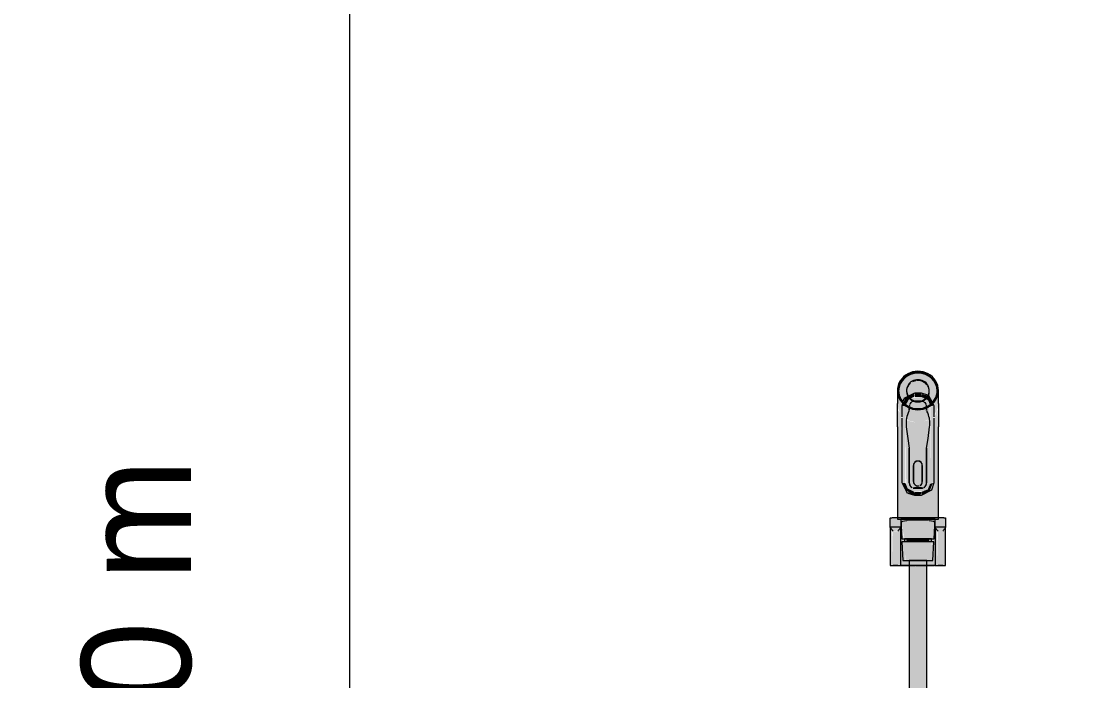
# Model space of a CAD drawing. Header units: metres. Extents: x 147 to 427, y -16 to 162.
# Drawn here: x 397.335 to 398.057, y 0.589 to 1.041 of the extents above; entities that cross this region are included whole.
import ezdxf

# ---------------------------------------------------------------- set-up
doc = ezdxf.new("R2010")
doc.units = ezdxf.units.M
for name, color, linetype, lineweight in [('A-ANNO-DIMS', 7, 'Continuous', 5), ('A-ANNO-DIMS-50', 7, 'Continuous', 5), ('P-SANR-FIXT', 7, 'Continuous', 5)]:
    doc.layers.add(name, color=color, linetype=linetype, lineweight=lineweight)
doc.styles.add('Century Gothic_1', font='GOTHIC.TTF', dxfattribs={"height": 0.075})
doc.dimstyles.new('Setores_1_5', dxfattribs={"dimscale": 0.3048, "dimtxt": 0.078313, "dimasz": 0.520833, "dimexe": 0.393701, "dimexo": 0.246063, "dimgap": 0.287073, "dimtad": 1, "dimrnd": 0.01, "dimzin": 0, "dimdsep": 46, "dimtxsty": 'Century Gothic_1', "dimblk1": 'OBLIQUE', "dimblk2": 'OBLIQUE', "dimsah": 1, "dimcen": 0.09, "dimazin": 0, "dimtfac": 1, "dimtdec": 4, "dimtix": 1, "dimtmove": 0, "dimatfit": 3, "dimfxl": 1, "dimtvp": 1, "dimtolj": 1, "dimtzin": 0, "dimarcsym": 2})

# ---------------------------------------------------------------- blocks, each defined once
blk = doc.blocks.new('UT_Ducha higiênica - UT_Ducha higiênica-3627536-HH')
at = {"layer": 'P-SANR-FIXT', "true_color": 0xf0f1f7, "transparency": 33554598}
h = blk.add_hatch(color=7, dxfattribs=at)
h.paths.add_polyline_path([(-155.23735, 0.77477), (-155.23194, 0.77591), (-155.23476, 0.7753), (-155.23937, 0.77523), (-155.24198, 0.77587), (-155.23854, 0.77492)])
h.paths.add_polyline_path([(-155.24766, 0.77913), (-155.24768, 0.77981), (-155.24947, 0.7827), (-155.2502, 0.78471), (-155.25039, 0.78931), (-155.24947, 0.79264), (-155.24773, 0.79547), (-155.24516, 0.79783), (-155.24209, 0.79943), (-155.23865, 0.8002), (-155.23533, 0.80011), (-155.23233, 0.79932), (-155.22901, 0.79745), (-155.2266, 0.79502), (-155.22552, 0.7933), (-155.22428, 0.78915), (-155.22419, 0.78688), (-155.22522, 0.7827), (-155.22335, 0.78793), (-155.22465, 0.7932), (-155.22589, 0.79532), (-155.22877, 0.79818), (-155.23194, 0.79994), (-155.23533, 0.80083), (-155.23939, 0.80083), (-155.24287, 0.79989), (-155.24592, 0.79818), (-155.24808, 0.79621), (-155.25013, 0.79301), (-155.25115, 0.78931), (-155.25128, 0.78741), (-155.25013, 0.78284), (-155.24833, 0.77995), (-155.24768, 0.77915)])
h.paths.add_polyline_path([(-155.24413, 0.7843), (-155.23865, 0.78599), (-155.23344, 0.78542), (-155.23058, 0.78476), (-155.2296, 0.78746), (-155.2298, 0.78886), (-155.2312, 0.79184), (-155.23344, 0.79377), (-155.23735, 0.79475), (-155.24125, 0.79377), (-155.24411, 0.79108), (-155.24511, 0.78776), (-155.24424, 0.78471)])
h = blk.add_hatch(color=7, dxfattribs=at)
h.paths.add_polyline_path([(-155.23735, 0.77549), (-155.23182, 0.77673), (-155.23147, 0.77731), (-155.23194, 0.77903), (-155.23373, 0.78051), (-155.23493, 0.78048), (-155.23735, 0.78007), (-155.2415, 0.78029), (-155.24293, 0.77862), (-155.24322, 0.77687), (-155.23864, 0.77565), (-155.23755, 0.77551)])
h.paths.add_polyline_path([(-155.24735, 0.77992), (-155.24516, 0.7839), (-155.24454, 0.78471), (-155.24516, 0.78741), (-155.24411, 0.7916), (-155.24069, 0.7945), (-155.23865, 0.79502), (-155.23392, 0.79447), (-155.23238, 0.79329), (-155.23031, 0.79063), (-155.22954, 0.78741), (-155.22954, 0.7839), (-155.22858, 0.78301), (-155.22702, 0.78032), (-155.22522, 0.78321), (-155.22456, 0.78471), (-155.22438, 0.78931), (-155.22499, 0.7916), (-155.22702, 0.79502), (-155.22941, 0.79723), (-155.23205, 0.7987), (-155.23533, 0.7996), (-155.23937, 0.7996), (-155.24287, 0.79861), (-155.24529, 0.79723), (-155.2481, 0.7945), (-155.24947, 0.79213), (-155.25032, 0.78931), (-155.25051, 0.78741), (-155.24947, 0.78321), (-155.24768, 0.78032)])
h = blk.add_hatch(color=7, dxfattribs=at)
h.paths.add_polyline_path([(-155.23735, 0.77498), (-155.23199, 0.77615), (-155.23427, 0.77587), (-155.23937, 0.77574), (-155.24287, 0.77673), (-155.23833, 0.7751)])
h.paths.add_polyline_path([(-155.24749, 0.77957), (-155.24768, 0.78032), (-155.24947, 0.78321), (-155.25013, 0.78471), (-155.2493, 0.78231), (-155.24768, 0.77981)])
h.paths.add_polyline_path([(-155.22721, 0.77957), (-155.22522, 0.7827), (-155.22446, 0.78495), (-155.22522, 0.78321), (-155.22702, 0.78032), (-155.22735, 0.77992)])
h.paths.add_polyline_path([(-155.24511, 0.78776), (-155.24411, 0.79108), (-155.24119, 0.7938), (-155.23735, 0.79475), (-155.23344, 0.79377), (-155.23058, 0.79108), (-155.23182, 0.79276), (-155.23465, 0.79475), (-155.23533, 0.79502), (-155.24077, 0.79447), (-155.24231, 0.79329), (-155.24461, 0.79048), (-155.24516, 0.78793)])
for points in [[(-155.22799, 0.79621), (-155.22799, 0.79672), (-155.23261, 0.79943), (-155.23533, 0.80011), (-155.2396, 0.80008), (-155.24287, 0.79912), (-155.24516, 0.79783), (-155.24371, 0.79828), (-155.23865, 0.79969), (-155.23533, 0.7996), (-155.23205, 0.7987), (-155.22941, 0.79723), (-155.2283, 0.79643)], [(-155.24281, 0.78218), (-155.24241, 0.78266), (-155.24352, 0.78301), (-155.24287, 0.78222)], [(-155.2403, 0.78068), (-155.23533, 0.78075), (-155.2332, 0.78123), (-155.23277, 0.78222), (-155.23547, 0.78083), (-155.24077, 0.78138), (-155.24048, 0.78075)], [(-155.23533, 0.78343), (-155.23493, 0.78343), (-155.23533, 0.78599), (-155.23977, 0.78569), (-155.23937, 0.78343), (-155.23647, 0.78343)], [(-155.23189, 0.78218), (-155.23058, 0.78374), (-155.23121, 0.78374), (-155.23194, 0.7822)], [(-155.24591, 0.72468), (-155.24591, 0.77731), (-155.24841, 0.77734), (-155.24803, 0.72477), (-155.24656, 0.72468)], [(-155.24568, 0.77788), (-155.246, 0.77862), (-155.24591, 0.77805)], [(-155.22902, 0.77788), (-155.22721, 0.77957), (-155.22774, 0.77943), (-155.22905, 0.77796)], [(-155.22878, 0.72468), (-155.22628, 0.72488), (-155.22662, 0.77742), (-155.22878, 0.77664), (-155.22878, 0.72468)], [(-155.23889, 0.7165), (-155.23493, 0.71685), (-155.23493, 0.71856), (-155.23977, 0.71856), (-155.23977, 0.7165)], [(-155.23865, 0.7), (-155.22335, 0.70048), (-155.22383, 0.70094), (-155.25135, 0.70048), (-155.25087, 0.7), (-155.23997, 0.7)], [(-155.2563, 0.66817), (-155.2543, 0.66817), (-155.25482, 0.6923), (-155.2563, 0.69391), (-155.2563, 0.69092)], [(-155.25112, 0.66817), (-155.24912, 0.66817), (-155.24967, 0.69351), (-155.25112, 0.69092)], [(-155.24912, 0.66817), (-155.24335, 0.66817), (-155.2434, 0.67161), (-155.24626, 0.67161), (-155.24626, 0.68434), (-155.24534, 0.68434), (-155.24567, 0.68639), (-155.24695, 0.6865), (-155.24912, 0.69738), (-155.24912, 0.68639)], [(-155.22592, 0.69783), (-155.22587, 0.7), (-155.24905, 0.69953), (-155.24872, 0.69786), (-155.24567, 0.69872), (-155.23865, 0.69927), (-155.23001, 0.69888), (-155.22598, 0.69786)], [(-155.22558, 0.66817), (-155.226, 0.69738), (-155.22814, 0.68639), (-155.22936, 0.68639), (-155.22902, 0.68434), (-155.22786, 0.68434), (-155.22892, 0.67161), (-155.23135, 0.67161), (-155.23135, 0.66817), (-155.22587, 0.66817)], [(-155.22558, 0.66817), (-155.22358, 0.66817), (-155.22409, 0.6923), (-155.22558, 0.69391), (-155.22558, 0.69092)], [(-155.22039, 0.66817), (-155.21839, 0.66817), (-155.21895, 0.69351), (-155.22039, 0.69092)], [(-155.25112, 0.66817), (-155.25112, 0.69166), (-155.2543, 0.69166), (-155.2543, 0.66817)], [(-155.24159, 0.68434), (-155.23735, 0.68434), (-155.23737, 0.68639), (-155.24534, 0.68639), (-155.24515, 0.68434), (-155.24243, 0.68434)], [(-155.23247, 0.68434), (-155.22936, 0.68434), (-155.22961, 0.68639), (-155.23735, 0.68639), (-155.23735, 0.68434), (-155.23311, 0.68434)], [(-155.22039, 0.66817), (-155.22039, 0.69166), (-155.22358, 0.69166), (-155.22358, 0.66817)]]:
    blk.add_hatch(color=7, dxfattribs=at).paths.add_polyline_path(points)
h = blk.add_hatch(color=7, dxfattribs=at)
h.paths.add_polyline_path([(-155.23735, 0.76592), (-155.23735, 0.77477), (-155.24144, 0.7754), (-155.24322, 0.7761), (-155.2434, 0.77367), (-155.24518, 0.76827), (-155.24322, 0.76724), (-155.23865, 0.76608)])
h.paths.add_polyline_path([(-155.24841, 0.7712), (-155.24787, 0.77862), (-155.24808, 0.77964), (-155.25013, 0.78284), (-155.2509, 0.78471), (-155.25135, 0.78419), (-155.2508, 0.77551), (-155.24912, 0.77207)])
h = blk.add_hatch(color=7, dxfattribs=at)
h.paths.add_polyline_path([(-155.24591, 0.77731), (-155.24608, 0.77817), (-155.24768, 0.77909), (-155.24808, 0.77742), (-155.24656, 0.77732)])
h.paths.add_polyline_path([(-155.24551, 0.77827), (-155.24345, 0.78192), (-155.24294, 0.7823), (-155.2449, 0.784), (-155.24612, 0.78301), (-155.24706, 0.77956), (-155.24587, 0.77853)])
h.paths.add_polyline_path([(-155.24218, 0.78244), (-155.23977, 0.7837), (-155.24008, 0.78587), (-155.24373, 0.7839), (-155.24237, 0.78262)])
h = blk.add_hatch(color=7, dxfattribs=at)
h.paths.add_polyline_path([(-155.23977, 0.71856), (-155.23357, 0.71911), (-155.23035, 0.72091), (-155.22878, 0.72483), (-155.22936, 0.77763), (-155.23147, 0.7754), (-155.2313, 0.77367), (-155.22948, 0.76737), (-155.22975, 0.76009), (-155.23147, 0.74479), (-155.23194, 0.72296), (-155.23384, 0.72143), (-155.23493, 0.72124), (-155.2415, 0.7217), (-155.24276, 0.72296), (-155.24322, 0.72468), (-155.24349, 0.75006), (-155.24529, 0.76478), (-155.24488, 0.76969), (-155.24322, 0.7754), (-155.24368, 0.77653), (-155.24591, 0.77731), (-155.24534, 0.7233), (-155.24411, 0.72035), (-155.23997, 0.71864)])
h.paths.add_polyline_path([(-155.23147, 0.77687), (-155.22918, 0.77827), (-155.23073, 0.7817), (-155.23194, 0.78214), (-155.23344, 0.78039), (-155.23248, 0.77974), (-155.23156, 0.778), (-155.23147, 0.77716)])
h.paths.add_polyline_path([(-155.24322, 0.77687), (-155.24276, 0.77903), (-155.24097, 0.78051), (-155.24077, 0.78087), (-155.24411, 0.78164), (-155.24534, 0.77815), (-155.24371, 0.77706)])
h.paths.add_polyline_path([(-155.23865, 0.78083), (-155.23428, 0.7814), (-155.23243, 0.7824), (-155.23533, 0.78343), (-155.2408, 0.78301), (-155.24195, 0.78222), (-155.23994, 0.78106), (-155.23922, 0.78083)])
h = blk.add_hatch(color=7, dxfattribs=at)
h.paths.add_polyline_path([(-155.23735, 0.76592), (-155.23373, 0.76636), (-155.22951, 0.76861), (-155.22982, 0.76969), (-155.23147, 0.7754), (-155.23194, 0.77591), (-155.23568, 0.77498), (-155.23735, 0.77477), (-155.23735, 0.76625)])
h.paths.add_polyline_path([(-155.22628, 0.7712), (-155.2247, 0.77369), (-155.2237, 0.77653), (-155.22335, 0.78135), (-155.22383, 0.78452), (-155.22637, 0.77995), (-155.22683, 0.77862), (-155.22628, 0.77653), (-155.22628, 0.77249)])
h = blk.add_hatch(color=7, dxfattribs=at)
h.paths.add_polyline_path([(-155.22878, 0.77731), (-155.22639, 0.77752), (-155.22761, 0.77908), (-155.22879, 0.77732)])
h.paths.add_polyline_path([(-155.22918, 0.77827), (-155.22745, 0.78017), (-155.22954, 0.7839), (-155.23061, 0.78371), (-155.23169, 0.7821), (-155.23034, 0.78106), (-155.22928, 0.7785)])
h.paths.add_polyline_path([(-155.23243, 0.7824), (-155.23129, 0.78361), (-155.23081, 0.78439), (-155.23493, 0.78569), (-155.23493, 0.78343), (-155.23323, 0.78273)])
h = blk.add_hatch(color=7, dxfattribs=at)
h.paths.add_polyline_path([(-155.25133, 0.7631), (-155.24841, 0.7631), (-155.24883, 0.7717), (-155.24976, 0.77316), (-155.25071, 0.77401), (-155.25131, 0.77475), (-155.25131, 0.76625)])
h.paths.add_polyline_path([(-155.23735, 0.7631), (-155.23735, 0.76592), (-155.24125, 0.76647), (-155.24521, 0.76768), (-155.24518, 0.7631), (-155.23865, 0.7631)])
h = blk.add_hatch(color=7, dxfattribs=at)
h.paths.add_polyline_path([(-155.23147, 0.77635), (-155.22902, 0.77788), (-155.22928, 0.7782), (-155.23147, 0.77653)])
h.paths.add_polyline_path([(-155.24322, 0.77635), (-155.24371, 0.77706), (-155.24368, 0.77653)])
h = blk.add_hatch(color=7, dxfattribs=at)
h.paths.add_polyline_path([(-155.22337, 0.7631), (-155.2239, 0.77391), (-155.22418, 0.77487), (-155.22628, 0.76903), (-155.22587, 0.7631), (-155.2234, 0.7631)])
h.paths.add_polyline_path([(-155.23384, 0.7631), (-155.22935, 0.7631), (-155.22952, 0.76827), (-155.23123, 0.76734), (-155.23461, 0.76625), (-155.23735, 0.76592), (-155.23735, 0.7631), (-155.23458, 0.7631)])
h = blk.add_hatch(color=7, dxfattribs=at)
h.paths.add_polyline_path([(-155.24102, 0.70094), (-155.23735, 0.70094), (-155.23735, 0.7165), (-155.24097, 0.71706), (-155.246, 0.71913), (-155.24841, 0.72488), (-155.24883, 0.7631), (-155.25133, 0.7631), (-155.25087, 0.70094), (-155.24246, 0.70094)])
h.paths.add_polyline_path([(-155.23977, 0.72124), (-155.23735, 0.72124), (-155.23735, 0.7631), (-155.24534, 0.7631), (-155.24322, 0.74479), (-155.24276, 0.72296), (-155.24086, 0.72143), (-155.23997, 0.72126)])
h = blk.add_hatch(color=7, dxfattribs=at)
h.paths.add_polyline_path([(-155.22637, 0.72483), (-155.22667, 0.72466), (-155.22639, 0.72478)])
h.paths.add_polyline_path([(-155.22382, 0.70094), (-155.22335, 0.70142), (-155.22383, 0.7631), (-155.22628, 0.7631), (-155.22669, 0.72403), (-155.22957, 0.71852), (-155.23493, 0.7165), (-155.23735, 0.7165), (-155.2373, 0.70094), (-155.22383, 0.70094)])
h.paths.add_polyline_path([(-155.23493, 0.72124), (-155.2332, 0.7217), (-155.23194, 0.72296), (-155.23147, 0.72468), (-155.23121, 0.75006), (-155.22952, 0.7631), (-155.23735, 0.7631), (-155.23735, 0.72124), (-155.23617, 0.72124)])
h = blk.add_hatch(color=7, dxfattribs=at)
h.paths.add_polyline_path([(-155.23977, 0.7163), (-155.24567, 0.71961), (-155.24429, 0.71817), (-155.23997, 0.71638)])
h.paths.add_polyline_path([(-155.23977, 0.7165), (-155.23997, 0.71864), (-155.24435, 0.72091), (-155.24591, 0.72468), (-155.24802, 0.72466), (-155.24469, 0.71878), (-155.23997, 0.71659)])
h = blk.add_hatch(color=7, dxfattribs=at)
h.paths.add_polyline_path([(-155.22928, 0.71911), (-155.22702, 0.72474), (-155.22902, 0.7241), (-155.23058, 0.72035), (-155.23493, 0.71856), (-155.23473, 0.71659), (-155.22935, 0.71908)])
h.paths.add_polyline_path([(-155.23493, 0.7163), (-155.22852, 0.71958), (-155.22928, 0.71911), (-155.23473, 0.7164)])
h = blk.add_hatch(color=7, dxfattribs=at)
h.paths.add_polyline_path([(-155.24923, 0.69464), (-155.24912, 0.69464), (-155.24947, 0.7), (-155.25135, 0.70048), (-155.25135, 0.70094), (-155.2563, 0.70061), (-155.2563, 0.69464), (-155.24947, 0.69464)])
h.paths.add_polyline_path([(-155.22533, 0.69464), (-155.21839, 0.69464), (-155.21839, 0.70061), (-155.22335, 0.70094), (-155.22383, 0.7), (-155.22565, 0.69953), (-155.22558, 0.69738), (-155.22547, 0.69464)])
h = blk.add_hatch(color=7, dxfattribs=at)
h.paths.add_polyline_path([(-155.2543, 0.69166), (-155.25071, 0.69217), (-155.24947, 0.69453), (-155.25623, 0.69426), (-155.25469, 0.69214)])
h.paths.add_polyline_path([(-155.22039, 0.69166), (-155.21867, 0.69453), (-155.22534, 0.69398), (-155.22358, 0.69166)])
h = blk.add_hatch(color=7, dxfattribs=at)
h.paths.add_polyline_path([(-155.2404, 0.66817), (-155.23735, 0.66817), (-155.23736, 0.68434), (-155.24684, 0.68434), (-155.24577, 0.67161), (-155.24335, 0.67161), (-155.24311, 0.66817), (-155.24135, 0.66817)])
h.paths.add_polyline_path([(-155.24014, 0.68639), (-155.23735, 0.68639), (-155.23739, 0.6993), (-155.24655, 0.69858), (-155.24872, 0.69751), (-155.24655, 0.68639), (-155.24035, 0.68639)])
h = blk.add_hatch(color=7, dxfattribs=at)
h.paths.add_polyline_path([(-155.23155, 0.66817), (-155.23135, 0.66817), (-155.2313, 0.67161), (-155.22844, 0.67161), (-155.22814, 0.68434), (-155.23735, 0.68434), (-155.23734, 0.66817), (-155.23155, 0.66817)])
h.paths.add_polyline_path([(-155.23148, 0.68639), (-155.22775, 0.6865), (-155.22598, 0.69786), (-155.22902, 0.69872), (-155.23473, 0.69925), (-155.23735, 0.69894), (-155.23735, 0.68639), (-155.23155, 0.68639)])
at = {"layer": 'P-SANR-FIXT', "true_color": 0xf4f4f4, "transparency": 33554598}
h = blk.add_hatch(color=7, dxfattribs=at)
h.paths.add_polyline_path([(-155.24335, 0.1), (-155.23135, 0.1), (-155.2319, 0.1875), (-155.24335, 0.1875), (-155.24335, 0.12592)])
h.paths.add_polyline_path([(-155.23506, 0.2125), (-155.23135, 0.2125), (-155.23185, 0.66817), (-155.24335, 0.66817), (-155.243, 0.2125), (-155.23521, 0.2125)])
at = {"layer": 'P-SANR-FIXT'}
for p, q in [((-155.25135, 0.78793), (-155.25135, 0.77907)), ((-155.24516, 0.78793), (-155.24516, 0.78741)), ((-155.22954, 0.78741), (-155.22954, 0.78793)), ((-155.22335, 0.77907), (-155.22335, 0.78793)), ((-155.23977, 0.78075), (-155.23493, 0.78075)), ((-155.25135, 0.7631), (-155.25135, 0.7)), ((-155.22335, 0.7), (-155.22335, 0.7631)), ((-155.2563, 0.69464), (-155.2563, 0.70061)), ((-155.2543, 0.70094), (-155.25135, 0.70094)), ((-155.22335, 0.70094), (-155.22039, 0.70094)), ((-155.21839, 0.70061), (-155.21839, 0.69464)), ((-155.2563, 0.69464), (-155.2563, 0.69459)), ((-155.2563, 0.69464), (-155.24912, 0.69464)), ((-155.2563, 0.69453), (-155.2563, 0.66817)), ((-155.25135, 0.7), (-155.23735, 0.7)), ((-155.24912, 0.7), (-155.24841, 0.68639)), ((-155.24883, 0.69781), (-155.24912, 0.69738)), ((-155.24912, 0.69738), (-155.24912, 0.69464)), ((-155.24912, 0.69459), (-155.24912, 0.69464)), ((-155.24912, 0.66817), (-155.24912, 0.69453)), ((-155.23735, 0.7), (-155.22335, 0.7)), ((-155.22629, 0.68639), (-155.22558, 0.7)), ((-155.22558, 0.69738), (-155.22587, 0.69781)), ((-155.22558, 0.69464), (-155.22558, 0.69738)), ((-155.22558, 0.69464), (-155.22558, 0.69459)), ((-155.22558, 0.69464), (-155.21839, 0.69464)), ((-155.22558, 0.69453), (-155.22558, 0.66817)), ((-155.21839, 0.69459), (-155.21839, 0.69464)), ((-155.21839, 0.66817), (-155.21839, 0.69453)), ((-155.24841, 0.68639), (-155.23735, 0.68639)), ((-155.24657, 0.68639), (-155.24657, 0.68434)), ((-155.23735, 0.68639), (-155.22629, 0.68639)), ((-155.22812, 0.68434), (-155.22812, 0.68639)), ((-155.2483, 0.68434), (-155.24764, 0.67161)), ((-155.23735, 0.68434), (-155.2483, 0.68434)), ((-155.22639, 0.68434), (-155.23735, 0.68434)), ((-155.22706, 0.67161), (-155.22639, 0.68434)), ((-155.2563, 0.66817), (-155.2543, 0.66817)), ((-155.25112, 0.66817), (-155.2543, 0.66817)), ((-155.25112, 0.66817), (-155.24912, 0.66817)), ((-155.24336, 0.66817), (-155.24912, 0.66817)), ((-155.24764, 0.67161), (-155.23735, 0.67161)), ((-155.24335, 0.67161), (-155.24335, 0.1)), ((-155.23735, 0.67161), (-155.22706, 0.67161)), ((-155.23135, 0.1), (-155.23135, 0.67161)), ((-155.22558, 0.66817), (-155.23134, 0.66817)), ((-155.22558, 0.66817), (-155.22358, 0.66817)), ((-155.22039, 0.66817), (-155.22358, 0.66817)), ((-155.22039, 0.66817), (-155.21839, 0.66817))]:
    blk.add_line(p, q, dxfattribs=at)
at = {"layer": 'P-SANR-FIXT', "color": 253, "true_color": 0x9c9ca0}
for p, q in [((-155.24698, 0.78219), (-155.24759, 0.78021)), ((-155.24415, 0.78382), (-155.24694, 0.78234)), ((-155.24009, 0.78597), (-155.24378, 0.78401)), ((-155.23493, 0.78614), (-155.23977, 0.78614)), ((-155.23055, 0.78481), (-155.23493, 0.78614)), ((-155.22748, 0.77976), (-155.23009, 0.78467)), ((-155.24785, 0.77936), (-155.24841, 0.77752)), ((-155.24841, 0.77752), (-155.24841, 0.76988)), ((-155.24322, 0.77731), (-155.24322, 0.77721)), ((-155.24322, 0.77413), (-155.24322, 0.7761)), ((-155.24322, 0.7757), (-155.24322, 0.77413)), ((-155.23147, 0.7761), (-155.23147, 0.77413)), ((-155.23147, 0.77413), (-155.23147, 0.7757)), ((-155.22628, 0.77752), (-155.2271, 0.77905)), ((-155.22628, 0.76988), (-155.22628, 0.77752)), ((-155.24841, 0.76903), (-155.24841, 0.76648)), ((-155.24841, 0.76625), (-155.24841, 0.72488)), ((-155.22628, 0.76648), (-155.22628, 0.76903)), ((-155.22628, 0.72488), (-155.22628, 0.76625)), ((-155.24322, 0.74841), (-155.24322, 0.72451)), ((-155.24322, 0.72468), (-155.24322, 0.74841)), ((-155.23147, 0.72451), (-155.23147, 0.74841)), ((-155.23147, 0.74841), (-155.23147, 0.72468)), ((-155.24037, 0.73668), (-155.24037, 0.73659)), ((-155.24037, 0.72567), (-155.24037, 0.73668)), ((-155.24037, 0.73659), (-155.24037, 0.72559)), ((-155.23433, 0.73659), (-155.23433, 0.73668)), ((-155.23433, 0.73668), (-155.23433, 0.72567)), ((-155.23433, 0.72559), (-155.23433, 0.73659)), ((-155.24841, 0.72488), (-155.2446, 0.71773)), ((-155.24429, 0.71764), (-155.23977, 0.71626)), ((-155.23865, 0.72124), (-155.23977, 0.72124)), ((-155.23977, 0.72114), (-155.23856, 0.72115)), ((-155.23977, 0.71626), (-155.23865, 0.71626)), ((-155.23493, 0.72124), (-155.23853, 0.72124)), ((-155.23853, 0.72115), (-155.23735, 0.72116)), ((-155.23825, 0.71626), (-155.23493, 0.71626)), ((-155.23735, 0.72116), (-155.23617, 0.72115)), ((-155.23613, 0.72115), (-155.23493, 0.72114)), ((-155.25087, 0.70094), (-155.24949, 0.70094)), ((-155.24947, 0.70094), (-155.24728, 0.70094)), ((-155.24724, 0.70094), (-155.24439, 0.70094)), ((-155.24435, 0.70094), (-155.24102, 0.70094)), ((-155.24097, 0.70094), (-155.2374, 0.70094)), ((-155.2373, 0.70094), (-155.23373, 0.70094)), ((-155.23368, 0.70094), (-155.23035, 0.70094)), ((-155.23031, 0.70094), (-155.22745, 0.70094)), ((-155.22742, 0.70094), (-155.22523, 0.70094)), ((-155.22521, 0.70094), (-155.22383, 0.70094)), ((-155.25135, 0.7), (-155.24947, 0.7)), ((-155.23735, 0.7), (-155.24912, 0.7)), ((-155.22558, 0.7), (-155.23735, 0.7)), ((-155.22522, 0.7), (-155.22335, 0.7)), ((-155.2563, 0.66817), (-155.25604, 0.66817)), ((-155.25604, 0.66817), (-155.2543, 0.66817)), ((-155.2543, 0.66817), (-155.25112, 0.66817)), ((-155.24872, 0.66817), (-155.24335, 0.66817)), ((-155.23135, 0.66817), (-155.22598, 0.66817)), ((-155.22358, 0.66817), (-155.22039, 0.66817)), ((-155.22039, 0.66817), (-155.21866, 0.66817)), ((-155.21866, 0.66817), (-155.21839, 0.66817))]:
    blk.add_line(p, q, dxfattribs=at)
at = {"layer": 'P-SANR-FIXT', "color": 254, "true_color": 0xd2d3d8}
for p, q in [((-155.23147, 0.77721), (-155.23147, 0.77731)), ((-155.2563, 0.69459), (-155.2563, 0.69453)), ((-155.22558, 0.69459), (-155.22558, 0.69453))]:
    blk.add_line(p, q, dxfattribs=at)
at = {"layer": 'P-SANR-FIXT', "color": 254, "true_color": 0xd5d5d6}
for p, q in [((-155.24917, 0.7), (-155.23735, 0.7)), ((-155.23735, 0.7), (-155.24912, 0.7)), ((-155.23735, 0.7), (-155.22552, 0.7)), ((-155.22558, 0.7), (-155.23735, 0.7))]:
    blk.add_line(p, q, dxfattribs=at)
at = {"layer": 'P-SANR-FIXT', "color": 254, "true_color": 0xe5e6ec}
for p, q in [((-155.24912, 0.69453), (-155.24912, 0.69459)), ((-155.21839, 0.69453), (-155.21839, 0.69459))]:
    blk.add_line(p, q, dxfattribs=at)
at = {"layer": 'P-SANR-FIXT', "color": 253, "true_color": 0x9e9e9e}
for p, q in [((-155.24499, 0.69884), (-155.24655, 0.69858)), ((-155.24693, 0.68639), (-155.24583, 0.68639)), ((-155.23735, 0.68639), (-155.24657, 0.68639)), ((-155.22812, 0.68639), (-155.23735, 0.68639)), ((-155.22887, 0.68639), (-155.22777, 0.68639)), ((-155.2458, 0.68434), (-155.24684, 0.68434)), ((-155.23735, 0.68434), (-155.24657, 0.68434)), ((-155.22812, 0.68434), (-155.23735, 0.68434)), ((-155.22786, 0.68434), (-155.22889, 0.68434)), ((-155.24626, 0.67161), (-155.24402, 0.67161)), ((-155.23735, 0.67161), (-155.24335, 0.67161)), ((-155.24258, 0.66817), (-155.24315, 0.66817)), ((-155.24163, 0.66817), (-155.24257, 0.66817)), ((-155.2404, 0.66817), (-155.24163, 0.66817)), ((-155.23892, 0.66817), (-155.24035, 0.66817)), ((-155.23735, 0.66817), (-155.23867, 0.66817)), ((-155.2358, 0.67161), (-155.23735, 0.67161)), ((-155.23579, 0.66817), (-155.23734, 0.66817)), ((-155.23135, 0.67161), (-155.2358, 0.67161)), ((-155.23435, 0.66817), (-155.23578, 0.66817)), ((-155.23307, 0.66817), (-155.2343, 0.66817)), ((-155.23212, 0.66817), (-155.23307, 0.66817)), ((-155.23155, 0.66817), (-155.23212, 0.66817)), ((-155.23068, 0.67161), (-155.22844, 0.67161))]:
    blk.add_line(p, q, dxfattribs=at)
at = {"layer": 'P-SANR-FIXT', "color": 254, "true_color": 0xd5d5d5}
for p, q in [((-155.24583, 0.68639), (-155.23735, 0.68639)), ((-155.23735, 0.68639), (-155.24534, 0.68639)), ((-155.23735, 0.68639), (-155.22887, 0.68639)), ((-155.22936, 0.68639), (-155.23735, 0.68639)), ((-155.23735, 0.68434), (-155.2458, 0.68434)), ((-155.23735, 0.68434), (-155.24534, 0.68434)), ((-155.22936, 0.68434), (-155.23735, 0.68434)), ((-155.22889, 0.68434), (-155.23735, 0.68434)), ((-155.24383, 0.67161), (-155.23922, 0.67161)), ((-155.23735, 0.67161), (-155.24335, 0.67161)), ((-155.23892, 0.67161), (-155.23735, 0.67161)), ((-155.23135, 0.67161), (-155.23735, 0.67161)), ((-155.23735, 0.67161), (-155.23087, 0.67161))]:
    blk.add_line(p, q, dxfattribs=at)
at = {"layer": 'P-SANR-FIXT', "color": 254, "true_color": 0xd3d4d7}
for p, q in [((-155.24314, 0.66817), (-155.24255, 0.66817)), ((-155.24254, 0.66817), (-155.2416, 0.66817)), ((-155.24159, 0.66817), (-155.2404, 0.66817)), ((-155.24035, 0.66817), (-155.23891, 0.66817)), ((-155.23865, 0.66817), (-155.23735, 0.66817)), ((-155.23734, 0.66817), (-155.2358, 0.66817)), ((-155.23579, 0.66817), (-155.23435, 0.66817)), ((-155.2343, 0.66817), (-155.23311, 0.66817)), ((-155.2331, 0.66817), (-155.23215, 0.66817)), ((-155.23215, 0.66817), (-155.23155, 0.66817))]:
    blk.add_line(p, q, dxfattribs=at)
at = {"layer": 'P-SANR-FIXT', "flags": 128}
for points in [[(-155.25135, 0.7631), (-155.25135, 0.77401), (-155.25135, 0.77907)], [(-155.22335, 0.77907), (-155.22335, 0.77161), (-155.22335, 0.7631)], [(-155.2563, 0.70061), (-155.25625, 0.70068), (-155.25611, 0.70075), (-155.25587, 0.70082), (-155.25555, 0.70087), (-155.25517, 0.70091), (-155.25475, 0.70093), (-155.2543, 0.70094)], [(-155.22039, 0.70094), (-155.21995, 0.70093), (-155.21953, 0.70091), (-155.21915, 0.70087), (-155.21883, 0.70082), (-155.21859, 0.70075), (-155.21844, 0.70068), (-155.21839, 0.70061)]]:
    blk.add_lwpolyline(points, dxfattribs=at)
at = {"layer": 'P-SANR-FIXT', "color": 253, "true_color": 0x9c9ca0, "flags": 128}
for points in [[(-155.24534, 0.7631), (-155.24431, 0.75519), (-155.24322, 0.74841)], [(-155.23147, 0.74841), (-155.23039, 0.75519), (-155.22935, 0.7631)], [(-155.23493, 0.71626), (-155.22776, 0.72006), (-155.22628, 0.72488)]]:
    blk.add_lwpolyline(points, dxfattribs=at)
at = {"layer": 'P-SANR-FIXT', "color": 253, "true_color": 0x9e9e9e, "flags": 128}
for points in [[(-155.24655, 0.69858), (-155.24796, 0.69821), (-155.24879, 0.69783)], [(-155.23735, 0.6993), (-155.23997, 0.69925), (-155.24246, 0.69911), (-155.24469, 0.69888)], [(-155.23001, 0.69888), (-155.23224, 0.69911), (-155.23473, 0.69925), (-155.23735, 0.6993)], [(-155.22591, 0.69783), (-155.22674, 0.69821), (-155.22814, 0.69858), (-155.22971, 0.69884)]]:
    blk.add_lwpolyline(points, dxfattribs=at)
at = {"layer": 'P-SANR-FIXT'}
for centre, major_axis, start_param, end_param in [((-155.23735, 0.78793), (0.014, 0), 1.570796, 4.712389), ((-155.23735, 0.78793), (0.01323, 0), 0, 3.141593), ((-155.23735, 0.78741), (0.01323, 0), 0.020863, 3.12073), ((-155.23735, 0.78793), (0.00781, 0), 0, 3.141593), ((-155.23735, 0.78793), (-0.014, 0), 1.570796, 4.712389), ((-155.23735, 0.78793), (-0.01323, 0), 0, 3.141593), ((-155.23735, 0.78793), (0.00781, 0), 3.141593, 6.283185), ((-155.23735, 0.78741), (0.00781, 0), 3.141593, 6.283185), ((-155.23735, 0.78741), (0.00781, 0), 0.138962, 0.384637)]:
    blk.add_ellipse(centre, major_axis=major_axis, ratio=0.939693, start_param=start_param, end_param=end_param, dxfattribs=at)
at = {"layer": 'P-SANR-FIXT', "color": 253, "true_color": 0x9c9ca0}
for centre, major_axis, ratio, start_param, end_param in [((-155.23735, 0.78741), (0.00781, 0), 0.939693, 1.739773, 2.067576), ((-155.23735, 0.78741), (0.00781, 0), 0.939693, 1.570796, 1.703104), ((-155.23735, 0.78741), (0.00781, 0), 0.939693, 0.653091, 1.308997), ((-155.23735, 0.78741), (0.01323, 0), 0.939693, 3.141593, 3.363088), ((-155.23735, 0.78741), (0.00781, 0), 0.939693, 2.356194, 3.050028), ((-155.23735, 0.78741), (0.00781, 0), 0.939693, 2.25923, 2.356194), ((-155.23735, 0.78741), (0.00781, 0), 0.939693, 0.384637, 0.488256), ((-155.23735, 0.78741), (0.00781, 0), 0.939693, 0.035343, 0.138962), ((-155.23735, 0.78741), (0.01323, 0), 0.939693, 6.06169, 6.283185), ((-155.23735, 0.78741), (0.01323, 0), 0.939693, 3.439365, 3.629056), ((-155.23735, 0.78741), (0.01323, 0), 0.939693, 3.665191, 3.897486), ((-155.23493, 0.77731), (0.00345, 0), 0.996601, 1.047198, 1.308997), ((-155.23735, 0.78741), (0.01323, 0), 0.939693, 5.527292, 5.759587), ((-155.23735, 0.78741), (0.01323, 0), 0.939693, 5.795722, 5.985413), ((-155.23735, 0.78741), (0.01323, 0), 0.939693, 3.926991, 4.167927), ((-155.23735, 0.78741), (0.01323, 0), 0.939693, 4.18879, 4.43979), ((-155.23977, 0.77731), (0.00345, 0), 0.996601, 2.93988, 3.141593), ((-155.23977, 0.77731), (0.00345, 0), 0.996601, 2.356194, 2.879793), ((-155.23735, 0.78741), (0.01323, 0), 0.939693, 4.45059, 4.612641), ((-155.23735, 0.78741), (0.01323, 0), 0.939693, 4.637406, 4.974188), ((-155.23735, 0.78741), (0.01323, 0), 0.939693, 4.984988, 5.235988), ((-155.23493, 0.77731), (0.00345, 0), 0.996601, 0.261799, 0.785398), ((-155.23493, 0.77731), (0.00345, 0), 0.996601, 0, 0.201713), ((-155.23735, 0.78741), (0.01323, 0), 0.939693, 5.256851, 5.497787), ((-155.23735, 0.73659), (0.00302, 0), 0.996601, 2.366713, 3.141593), ((-155.23735, 0.73668), (0.00302, 0), 0.996601, 2.617994, 3.141593), ((-155.23735, 0.73668), (0.00302, 0), 0.996601, 2.369047, 2.617994), ((-155.23735, 0.73668), (0.00302, 0), 0.996601, 0.785398, 2.356194), ((-155.23735, 0.73659), (0.00302, 0), 0.996601, 0.785398, 2.356194), ((-155.23735, 0.73668), (0.00302, 0), 0.996601, 0, 0.772546), ((-155.23735, 0.73659), (0.00302, 0), 0.996601, 0.523599, 0.774879), ((-155.23735, 0.73659), (0.00302, 0), 0.996601, 0, 0.523599), ((-155.23977, 0.72468), (0.00345, 0), 0.996601, 3.141593, 3.926991), ((-155.23735, 0.72567), (0.00302, 0), 0.996601, 3.141593, 4.974188), ((-155.23735, 0.72559), (0.00302, 0), 0.996601, 3.141593, 3.665191), ((-155.23735, 0.72559), (0.00302, 0), 0.996601, 3.665191, 4.974188), ((-155.23735, 0.72559), (0.00302, 0), 0.996601, 5.235988, 6.283185), ((-155.23735, 0.72567), (0.00302, 0), 0.996601, 5.235988, 5.759587), ((-155.23735, 0.72567), (0.00302, 0), 0.996601, 5.759587, 6.283185), ((-155.23493, 0.72468), (0.00345, 0), 0.996601, 5.497787, 6.283185), ((-155.23977, 0.72468), (0.00345, 0), 0.996601, 3.97364, 4.18879), ((-155.23977, 0.72468), (0.00345, 0), 0.996601, 4.45059, 4.712389), ((-155.23493, 0.72468), (0.00345, 0), 0.996601, 4.712389, 4.974188), ((-155.23493, 0.72468), (0.00345, 0), 0.996601, 5.235988, 5.451138)]:
    blk.add_ellipse(centre, major_axis=major_axis, ratio=ratio, start_param=start_param, end_param=end_param, dxfattribs=at)
at = {"layer": 'P-SANR-FIXT', "color": 254, "true_color": 0xd2d3d8}
blk.add_ellipse((-155.23735, 0.78741), major_axis=(0.00781, 0), ratio=0.939693, start_param=1.308997, end_param=1.570796, dxfattribs=at)
at = {"layer": 'P-SANR-FIXT', "color": 253, "true_color": 0x9c9ca0}
for points, knots in [([(-155.2412, 0.78029), (-155.24129, 0.78025), (-155.24155, 0.78011), (-155.2418, 0.77994), (-155.24195, 0.77982)], [-0.7321429, -0.7321429, -0.7321429, -0.7321429, -0.6785714, -0.5714286, -0.5714286, -0.5714286, -0.5714286]), ([(-155.24055, 0.78051), (-155.24067, 0.78048), (-155.2409, 0.78042), (-155.24111, 0.78033), (-155.2412, 0.78029)], [-0.8571429, -0.8571429, -0.8571429, -0.8571429, -0.7857143, -0.7321429, -0.7321429, -0.7321429, -0.7321429]), ([(-155.24347, 0.77369), (-155.24429, 0.77217), (-155.24492, 0.77039), (-155.24525, 0.76851), (-155.24528, 0.76831)], [-0.9555215, -0.9555215, -0.9555215, -0.9555215, -0.5, -0.4477536, -0.4477536, -0.4477536, -0.4477536]), ([(-155.22942, 0.76831), (-155.22945, 0.76851), (-155.22978, 0.77039), (-155.23041, 0.77217), (-155.23123, 0.77369)], [-0.5522464, -0.5522464, -0.5522464, -0.5522464, -0.5, -0.0444785, -0.0444785, -0.0444785, -0.0444785]), ([(-155.23344, 0.72145), (-155.23298, 0.72166), (-155.23241, 0.72209), (-155.2319, 0.72283), (-155.23158, 0.72353), (-155.23148, 0.72411), (-155.23147, 0.72451)], [0.2857143, 0.2857143, 0.2857143, 0.2857143, 0.5714286, 0.6785714, 0.7857143, 1, 1, 1, 1])]:
    blk.add_open_spline(points, degree=3, knots=knots, dxfattribs=at)
at = {"layer": 'P-SANR-FIXT'}
for points in [[(-155.23735, 0.78063), (-155.23776, 0.78063), (-155.23857, 0.78063), (-155.23937, 0.78062), (-155.23977, 0.78061)], [(-155.23493, 0.78061), (-155.23533, 0.78062), (-155.23613, 0.78063), (-155.23694, 0.78063), (-155.23735, 0.78063)]]:
    blk.add_open_spline(points, degree=3, dxfattribs=at)
at = {"layer": 'P-SANR-FIXT', "color": 253, "true_color": 0x9c9ca0}
for points in [[(-155.23274, 0.77982), (-155.23295, 0.77998), (-155.2334, 0.78027), (-155.2339, 0.78045), (-155.23415, 0.78051)], [(-155.24315, 0.77792), (-155.2432, 0.77768), (-155.24322, 0.77745), (-155.24322, 0.77721)], [(-155.2425, 0.77926), (-155.24266, 0.77906), (-155.2428, 0.77884), (-155.24291, 0.77861)], [(-155.23179, 0.77862), (-155.2319, 0.77884), (-155.23203, 0.77906), (-155.23219, 0.77926)], [(-155.23147, 0.77721), (-155.23147, 0.77745), (-155.2315, 0.77768), (-155.23155, 0.77792)], [(-155.24547, 0.76632), (-155.24552, 0.76527), (-155.24547, 0.7642), (-155.24534, 0.7631)], [(-155.24532, 0.768), (-155.2454, 0.76746), (-155.24545, 0.76691), (-155.24547, 0.76635)], [(-155.22923, 0.76635), (-155.22925, 0.76691), (-155.2293, 0.76746), (-155.22937, 0.768)], [(-155.22935, 0.7631), (-155.22922, 0.7642), (-155.22918, 0.76527), (-155.22922, 0.76632)], [(-155.24322, 0.72451), (-155.24322, 0.72425), (-155.24316, 0.72373), (-155.2429, 0.72299), (-155.24248, 0.72234), (-155.24193, 0.72181), (-155.24149, 0.72155), (-155.24126, 0.72145)], [(-155.24054, 0.72121), (-155.24029, 0.72116), (-155.24003, 0.72114), (-155.23977, 0.72114)], [(-155.23493, 0.72114), (-155.23466, 0.72114), (-155.23441, 0.72116), (-155.23416, 0.72121)]]:
    blk.add_open_spline(points, degree=3, dxfattribs=at)
at = {"layer": 'P-SANR-FIXT', "color": 254, "true_color": 0xd2d3d8}
for points in [[(-155.24195, 0.77982), (-155.24216, 0.77965), (-155.24234, 0.77947), (-155.2425, 0.77926)], [(-155.23219, 0.77926), (-155.23235, 0.77947), (-155.23254, 0.77965), (-155.23274, 0.77982)]]:
    blk.add_open_spline(points, degree=3, dxfattribs=at)
at = {"layer": 'P-SANR-FIXT'}
for points, knots in [([(-155.2543, 0.69166), (-155.25443, 0.69182), (-155.25469, 0.69214), (-155.25501, 0.69253), (-155.25525, 0.69284), (-155.25543, 0.69307), (-155.25559, 0.69329), (-155.25575, 0.69351), (-155.2559, 0.69372), (-155.25603, 0.69391), (-155.25614, 0.6941), (-155.25626, 0.69432), (-155.2563, 0.69445), (-155.2563, 0.69453)], [0, 0, 0, 0, 0.142857, 0.285714, 0.357143, 0.428571, 0.5, 0.571429, 0.642857, 0.714286, 0.785714, 0.857143, 1, 1, 1, 1]), ([(-155.24912, 0.69453), (-155.24912, 0.69445), (-155.24916, 0.69432), (-155.24928, 0.6941), (-155.24939, 0.69391), (-155.24952, 0.69372), (-155.24967, 0.69351), (-155.24983, 0.69329), (-155.25003, 0.69303), (-155.25022, 0.69278), (-155.25041, 0.69255), (-155.25069, 0.6922), (-155.25093, 0.6919), (-155.25112, 0.69166)], [0, 0, 0, 0, 0.142857, 0.214286, 0.285714, 0.357143, 0.428571, 0.5, 0.571429, 0.678571, 0.732143, 0.785714, 1, 1, 1, 1]), ([(-155.22358, 0.69166), (-155.2237, 0.69182), (-155.22396, 0.69214), (-155.22428, 0.69253), (-155.22452, 0.69284), (-155.2247, 0.69307), (-155.22487, 0.69329), (-155.22503, 0.69351), (-155.22517, 0.69372), (-155.22531, 0.69391), (-155.22542, 0.6941), (-155.22553, 0.69432), (-155.22558, 0.69445), (-155.22558, 0.69453)], [0, 0, 0, 0, 0.142857, 0.285714, 0.357143, 0.428571, 0.5, 0.571429, 0.642857, 0.714286, 0.785714, 0.857143, 1, 1, 1, 1]), ([(-155.21839, 0.69453), (-155.21839, 0.69445), (-155.21844, 0.69432), (-155.21855, 0.6941), (-155.21866, 0.69391), (-155.2188, 0.69372), (-155.21894, 0.69351), (-155.2191, 0.69329), (-155.2193, 0.69303), (-155.21949, 0.69278), (-155.21968, 0.69255), (-155.21996, 0.6922), (-155.2202, 0.6919), (-155.22039, 0.69166)], [0, 0, 0, 0, 0.142857, 0.214286, 0.285714, 0.357143, 0.428571, 0.5, 0.571429, 0.678571, 0.732143, 0.785714, 1, 1, 1, 1])]:
    blk.add_open_spline(points, degree=3, knots=knots, dxfattribs=at)
blk = doc.blocks.new('DIMBLOCK125-HH')
at = {"layer": 'A-ANNO-DIMS-50'}
for p, q in [((397.27758, -0.33495), (397.27758, 1.144)), ((398.02825, -0.33495), (398.02825, -0.023)), ((398.02825, -0.33495), (397.27758, -0.33495)), ((397.27758, -0.33495), (397.27758, -0.45495)), ((398.02825, -0.33495), (398.02825, -0.45495))]:
    blk.add_line(p, q, dxfattribs=at)
at = {"layer": 'A-ANNO-DIMS-50', "lineweight": 25}
for p, q in [((397.27758, -0.33495), (397.35695, -0.25557)), ((398.02825, -0.33495), (398.10763, -0.25557)), ((397.27758, -0.33495), (397.1982, -0.41432)), ((398.02825, -0.33495), (397.94888, -0.41432))]:
    blk.add_line(p, q, dxfattribs=at)
at = {"layer": 'A-ANNO-DIMS-50', "color": 0, "insert": (397.48759, -0.15132), "char_height": 0.075, "width": 0.3967839, "attachment_point": 1, "line_spacing_factor": 0.984502, "style": 'Century Gothic_1'}
blk.add_mtext('0,75 m', dxfattribs=at)
blk = doc.blocks.new('_Oblique')
at = {"color": 0, "linetype": 'ByBlock', "lineweight": -2}
blk.add_line((-0.5, -0.5), (0.5, 0.5), dxfattribs=at)
blk = doc.blocks.new('DIMBLOCK126-HH')
at = {"layer": 'A-ANNO-DIMS-50'}
for p, q in [((397.27758, -0.33495), (397.27758, 1.144)), ((396.82758, -0.33495), (396.82758, -0.075)), ((397.27758, -0.33495), (396.82758, -0.33495)), ((396.82758, -0.33495), (396.82758, -0.45495)), ((397.27758, -0.33495), (397.27758, -0.45495))]:
    blk.add_line(p, q, dxfattribs=at)
at = {"layer": 'A-ANNO-DIMS-50', "lineweight": 25}
for p, q in [((396.82758, -0.33495), (396.90695, -0.25557)), ((397.27758, -0.33495), (397.35695, -0.25557)), ((396.82758, -0.33495), (396.7482, -0.41432)), ((397.27758, -0.33495), (397.1982, -0.41432))]:
    blk.add_line(p, q, dxfattribs=at)
at = {"layer": 'A-ANNO-DIMS-50', "color": 0, "insert": (396.88725, -0.15132), "char_height": 0.075, "width": 0.3967839, "attachment_point": 1, "line_spacing_factor": 0.984502, "style": 'Century Gothic_1'}
blk.add_mtext('0,45 m', dxfattribs=at)
blk = doc.blocks.new('DIMBLOCK160-HH')
at = {"layer": 'A-ANNO-DIMS-50', "lineweight": 25}
for p, q in [((397.55954, 1.2), (397.48016, 1.27937)), ((397.55954, 1.2), (397.63891, 1.12062)), ((397.55954, 0), (397.48016, 0.07938)), ((397.55954, 0), (397.63891, -0.07938))]:
    blk.add_line(p, q, dxfattribs=at)
at = {"layer": 'A-ANNO-DIMS-50'}
for p, q in [((397.55954, 1.2), (397.39008, 1.2)), ((397.55954, 0), (397.55954, 1.2)), ((397.55954, 1.2), (397.67954, 1.2)), ((397.55954, 0), (397.52229, 0)), ((397.55954, 0), (397.67954, 0))]:
    blk.add_line(p, q, dxfattribs=at)
at = {"layer": 'A-ANNO-DIMS-50', "color": 0, "insert": (397.37591, 0.43467), "char_height": 0.075, "width": 0.3967839, "attachment_point": 1, "rotation": 90, "line_spacing_factor": 0.984502, "style": 'Century Gothic_1'}
blk.add_mtext('1,20 m', dxfattribs=at)

msp = doc.modelspace()

# ---------------------------------------------------------------- block references
at = {"layer": 'P-SANR-FIXT', "color": 252, "true_color": 0x898989}
msp.add_blockref('UT_Ducha higiênica - UT_Ducha higiênica-3627536-HH', (553.1856, 0), dxfattribs=at)

# ---------------------------------------------------------------- dimensions: what is measured, and where the dimension line sits
at = {"layer": 'A-ANNO-DIMS'}
dim = msp.add_linear_dim(base=(397.55954, 1.2), p1=(397.44729, 0), p2=(397.31508, 1.2), angle=90, dimstyle='Setores_1_5', override={"dimpost": '<>', "dimfxl": 1.207261}, dxfattribs=at)
dim.commit()
dim.dimension.update_dxf_attribs({"geometry": 'DIMBLOCK160-HH', "text_midpoint": (397.43265, 0.6)})
for base, p1, p2, override, picture, middle in [((396.82758, -0.33495), (397.27758, 1.219), (396.82758, 0), {"dimpost": '<>', "dimfxl": 1.299408}, 'DIMBLOCK126-HH', (397.05258, -0.20806)), ((397.27758, -0.33495), (398.02825, 0.052), (397.27758, 1.219), {"dimpost": '<>', "dimfxl": 1.387591}, 'DIMBLOCK125-HH', (397.65291, -0.20806))]:
    dim = msp.add_linear_dim(base=base, p1=p1, p2=p2, dimstyle='Setores_1_5', override=override, dxfattribs=at)
    dim.commit()
    dim.dimension.update_dxf_attribs({"geometry": picture, "text_midpoint": middle})

doc.saveas('drawing.dxf')
